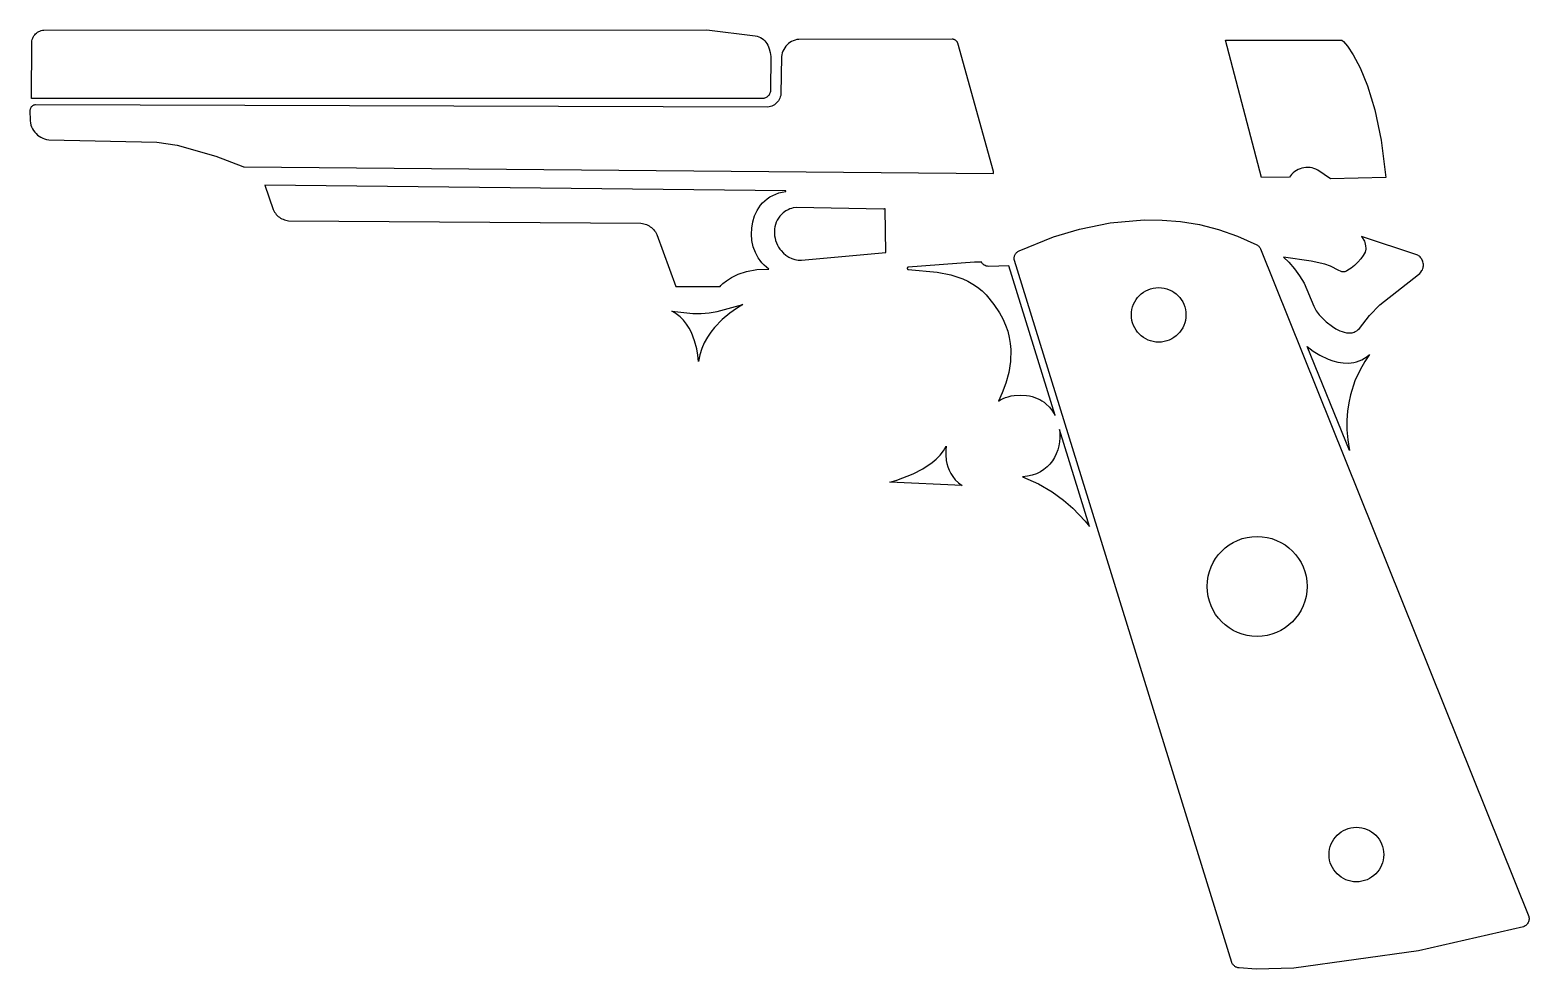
# Model space of a CAD drawing. Header units: metres. Extents: x 15 to 152, y -144 to -59.
import ezdxf

# ---------------------------------------------------------------- set-up
doc = ezdxf.new("R2010")
doc.units = ezdxf.units.M

msp = doc.modelspace()

# ---------------------------------------------------------------- linework, layer by layer
for points in [[(99.38385, -59.654186), (85.402928, -59.66333), (85.227414, -59.69), (85.057996, -59.73318), (84.895436, -59.792362), (84.74075, -59.866276), (84.5947, -59.954414), (84.458302, -60.05576), (84.332318, -60.169298), (84.21751, -60.294266), (84.114894, -60.429902), (84.025486, -60.57519), (83.950048, -60.729114), (83.889596, -60.891166), (83.844638, -61.060076), (83.816444, -61.235336), (83.7692, -64.656462), (83.747864, -64.788542), (83.713828, -64.915796), (83.667854, -65.037716), (83.610704, -65.15354), (83.542886, -65.26276), (83.465162, -65.364614), (83.378294, -65.45834), (83.28279, -65.54343), (83.179412, -65.619122), (83.068922, -65.684908), (82.951828, -65.740026), (82.828892, -65.783714), (82.700876, -65.815464), (82.568288, -65.834514), (15.77975, -65.632076), (15.72514, -65.640204), (15.672308, -65.653666), (15.621762, -65.671954), (15.573502, -65.695068), (15.528036, -65.7225), (15.485618, -65.75425), (15.446502, -65.78981), (15.410942, -65.828926), (15.379192, -65.871344), (15.351506, -65.91681), (15.328392, -65.964816), (15.30985, -66.015362), (15.296134, -66.068194), (15.287752, -66.122804), (15.294864, -67.098418), (15.32382, -67.287648), (15.371064, -67.470782), (15.43558, -67.646804), (15.516098, -67.814444), (15.611856, -67.97294), (15.721838, -68.121276), (15.845282, -68.258436), (15.980918, -68.383658), (16.127984, -68.495672), (16.28521, -68.593462), (16.451834, -68.676266), (16.62684, -68.742814), (16.809212, -68.792344), (16.998188, -68.82384), (26.870152, -69.03212), (28.704032, -69.321172), (32.23514, -70.309232), (34.68751, -71.26732), (34.748724, -71.280528), (34.811208, -71.286624), (103.15575, -71.880476), (103.15575, -71.709788), (99.898454, -60.012834), (99.880928, -59.970924), (99.860354, -59.931046), (99.836732, -59.8932), (99.810316, -59.85764), (99.781106, -59.82462), (99.74961, -59.79414), (99.715828, -59.7662), (99.67976, -59.741054), (99.641914, -59.718702), (99.60229, -59.699398), (99.560888, -59.683396), (99.518216, -59.670696), (99.474274, -59.661552), (99.429316, -59.655964), (99.383342, -59.653932)], [(15.439644, -65.060068), (15.445994, -59.911996), (15.464536, -59.79033), (15.494762, -59.672728), (15.53591, -59.559952), (15.587472, -59.452764), (15.64894, -59.351672), (15.719552, -59.257184), (15.7988, -59.170062), (15.885922, -59.090814), (15.98041, -59.020202), (16.081502, -58.958734), (16.18869, -58.907172), (16.301466, -58.866024), (16.419068, -58.835798), (16.540734, -58.817256), (77.018388, -58.810906), (81.41081, -59.340242), (81.59242, -59.377326), (81.760314, -59.431174), (81.914746, -59.501024), (82.05597, -59.585606), (82.184494, -59.684158), (82.300572, -59.795918), (82.404458, -59.919616), (82.496406, -60.05449), (82.576924, -60.199524), (82.646266, -60.353702), (82.704686, -60.516008), (82.790538, -60.861702), (82.836766, -61.228986), (82.823558, -64.34836), (82.813398, -64.426592), (82.795618, -64.502284), (82.770472, -64.574928), (82.738722, -64.644016), (82.700368, -64.709294), (82.656172, -64.770254), (82.606134, -64.826642), (82.551016, -64.87795), (82.491072, -64.92367), (82.42681, -64.963548), (82.358484, -64.997076), (82.286602, -65.024), (82.211418, -65.043558), (82.13344, -65.05575), (15.43939, -65.059814)], [(138.92784, -72.266048), (133.881622, -72.37349), (132.73405, -71.587614), (132.562092, -71.502524), (132.385054, -71.435722), (132.20446, -71.3867), (132.021326, -71.355458), (131.837176, -71.341996), (131.65328, -71.345806), (131.470654, -71.366888), (131.290822, -71.404734), (131.115054, -71.459344), (130.94462, -71.530464), (130.78079, -71.61784), (130.624834, -71.721472), (130.478022, -71.841106), (130.341624, -71.976234), (130.145282, -72.222868), (127.589788, -72.244458), (124.304298, -59.746642), (134.93369, -59.746642), (135.06831, -59.873388), (135.431022, -60.292742), (135.95985, -61.063886), (136.592818, -62.246002), (137.26795, -63.898018), (137.923524, -66.07937), (138.497564, -68.848986), (138.928094, -72.266048)], [(84.223352, -73.538334), (84.230718, -73.477628), (36.698174, -72.966834), (37.46627, -75.179428), (37.523928, -75.298808), (37.589968, -75.412346), (37.664136, -75.519534), (37.745924, -75.620118), (37.834824, -75.713844), (37.930328, -75.800458), (38.031928, -75.879452), (38.139116, -75.950572), (38.251638, -76.01331), (38.368732, -76.067412), (38.490144, -76.112624), (38.615366, -76.148692), (38.74389, -76.175108), (38.875208, -76.191618), (70.999604, -76.426568), (71.133462, -76.443078), (71.264526, -76.469494), (71.392288, -76.505562), (71.516494, -76.551028), (71.636382, -76.605384), (71.751444, -76.668376), (71.861426, -76.73975), (71.96582, -76.819252), (72.064118, -76.906374), (72.155812, -77.000862), (72.240648, -77.102208), (72.317864, -77.210158), (72.387206, -77.324458), (72.448166, -77.444854), (74.192384, -82.17662), (78.24216, -82.17662), (78.301596, -82.10677), (78.485238, -81.922874), (78.801722, -81.663794), (79.259684, -81.368392), (79.867506, -81.075276), (80.63357, -80.823308), (81.566512, -80.65135), (82.674714, -80.598264), (82.445098, -80.428592), (82.233262, -80.241394), (82.039206, -80.038194), (81.863184, -79.820262), (81.704942, -79.589122), (81.56448, -79.346044), (81.441798, -79.092552), (81.250282, -78.560168), (81.130394, -78.003146), (81.082134, -77.43317), (81.105756, -76.861162), (81.20126, -76.298806), (81.3689, -75.757532), (81.479898, -75.498198), (81.60893, -75.248516), (81.755996, -75.009756), (81.921096, -74.783442), (82.10423, -74.570844), (82.305652, -74.373486), (82.525108, -74.192638), (82.762598, -74.029824), (83.018376, -73.886568), (83.292188, -73.76414), (83.584288, -73.664064), (83.894676, -73.587864), (84.223098, -73.53681)], [(93.128338, -75.14336), (85.205824, -74.97699), (84.883244, -75.028552), (84.725764, -75.070716), (84.57184, -75.12431), (84.422234, -75.190096), (84.2137, -75.307952), (83.980782, -75.478894), (83.87715, -75.571096), (83.67903, -75.783694), (83.549236, -75.959208), (83.439254, -76.143866), (83.348576, -76.336398), (83.276948, -76.535534), (83.224116, -76.740004), (83.19008, -76.948538), (83.174332, -77.159866), (83.176872, -77.372464), (83.197192, -77.585316), (83.235292, -77.797152), (83.290918, -78.006702), (83.363562, -78.212442), (83.453224, -78.413356), (83.55965, -78.60792), (83.682586, -78.795118), (83.779614, -78.92034), (83.993482, -79.14767), (84.230972, -79.34325), (84.489036, -79.505556), (84.764118, -79.63281), (85.052916, -79.723488), (85.352128, -79.77632), (85.658452, -79.789528), (93.345, -79.102712), (93.268292, -75.130914), (93.267276, -75.128374), (93.265498, -75.126088), (93.263212, -75.12431), (93.260164, -75.122786), (93.256608, -75.12177), (93.252544, -75.121008), (93.242892, -75.1205), (93.21927, -75.122278), (93.128592, -75.142852)], [(105.492296, -78.92923), (108.63326, -77.653896), (111.005366, -76.953364), (113.787936, -76.39685), (116.88826, -76.123292), (118.528592, -76.136246), (120.213628, -76.27239), (121.93143, -76.548742), (123.670822, -76.983082), (125.419866, -77.592682), (127.167132, -78.395068), (127.228854, -78.430882), (127.28702, -78.47203), (127.341122, -78.518004), (127.390906, -78.56855), (127.435864, -78.623414), (127.475996, -78.682088), (127.511048, -78.744064), (151.966676, -139.597892), (151.985472, -139.682728), (151.99487, -139.767564), (151.995124, -139.851638), (151.986488, -139.934442), (151.96947, -140.015468), (151.944324, -140.093954), (151.911304, -140.169392), (151.870664, -140.24102), (151.822912, -140.308076), (151.768048, -140.370052), (151.706834, -140.42644), (151.63927, -140.476478), (151.56561, -140.519404), (151.486362, -140.55471), (141.906244, -142.748), (130.543554, -144.332198), (127.097282, -144.397476), (125.55093, -144.2974), (125.49124, -144.289272), (125.43282, -144.276826), (125.376178, -144.260316), (125.32106, -144.239996), (125.267974, -144.215866), (125.21692, -144.187926), (125.168152, -144.15643), (125.121924, -144.121632), (125.078236, -144.083532), (125.037342, -144.042384), (124.999496, -143.998442), (124.964952, -143.951452), (124.93371, -143.901922), (124.906024, -143.849852), (124.882148, -143.795242), (105.06202, -79.810864), (105.050082, -79.739744), (105.044748, -79.668624), (105.045764, -79.598012), (105.052876, -79.528416), (105.066084, -79.46009), (105.085134, -79.393288), (105.109772, -79.328518), (105.139998, -79.266288), (105.175558, -79.206852), (105.216198, -79.150464), (105.261918, -79.097632), (105.312464, -79.04861), (105.367836, -79.003906), (105.42778, -78.964028), (105.492042, -78.92923)], [(142.324328, -79.952596), (142.296642, -79.868268), (142.262098, -79.78648), (142.22095, -79.70774), (142.173452, -79.63281), (142.119858, -79.562198), (142.060168, -79.496412), (141.994636, -79.436214), (141.923516, -79.382366), (141.841982, -79.33309), (141.756384, -79.292196), (136.72693, -77.645006), (136.980676, -78.069694), (137.027158, -78.183486), (137.06475, -78.321408), (137.092182, -78.493874), (137.108438, -78.711552), (137.107676, -78.777846), (137.099802, -78.846426), (137.085324, -78.917038), (137.037572, -79.063088), (136.967214, -79.214472), (136.877044, -79.369158), (136.647682, -79.681578), (136.371076, -79.986124), (136.06907, -80.268318), (135.763, -80.513682), (135.47471, -80.707484), (135.344154, -80.780636), (135.251952, -80.823816), (135.188452, -80.84312), (135.12419, -80.853534), (135.059166, -80.85582), (134.993634, -80.85074), (134.927848, -80.839056), (134.795514, -80.799178), (134.663434, -80.742282), (133.899656, -80.34528), (133.362954, -80.15732), (132.139944, -79.88046), (129.593086, -79.516224), (130.091434, -79.982568), (130.599434, -80.568038), (131.078224, -81.22031), (131.48945, -81.887568), (132.362194, -83.987386), (132.588762, -84.396072), (132.863082, -84.769452), (133.180074, -85.117178), (133.489192, -85.4075), (134.074916, -85.850476), (134.389876, -86.040722), (134.742936, -86.21776), (134.94131, -86.2965), (135.145018, -86.359746), (135.35152, -86.403434), (135.558022, -86.4235), (135.660638, -86.4235), (135.762238, -86.41588), (135.862568, -86.400386), (135.96112, -86.37651), (136.057894, -86.343744), (136.152382, -86.30158), (136.289288, -86.2203), (136.412986, -86.123526), (136.525762, -86.014306), (137.441178, -84.833968), (138.376914, -83.856068), (141.927072, -81.102708), (142.041626, -80.990186), (142.143988, -80.869028), (142.23111, -80.73771), (142.26794, -80.66786), (142.313914, -80.556354), (142.337028, -80.477614), (142.353284, -80.397604), (142.362682, -80.316578), (142.365476, -80.23479), (142.361666, -80.153002), (142.351506, -80.071722), (142.324582, -79.95158)], [(103.70566, -84.576412), (104.016302, -85.139784), (104.265984, -85.70468), (104.458516, -86.269068), (104.598216, -86.830916), (104.688894, -87.388192), (104.734614, -87.938864), (104.706928, -89.012776), (104.547416, -90.036142), (104.288336, -90.993214), (103.961692, -91.867736), (103.599488, -92.643706), (103.599742, -92.64396), (103.599996, -92.644214), (103.807006, -92.519754), (104.026462, -92.408756), (104.258364, -92.31249), (104.502966, -92.231718), (104.760014, -92.167202), (105.030016, -92.119958), (105.608374, -92.081096), (106.172, -92.117418), (106.435652, -92.161614), (106.687366, -92.222066), (106.926888, -92.298012), (107.154472, -92.388944), (107.370118, -92.493846), (107.573826, -92.611956), (107.765342, -92.742766), (107.94492, -92.88526), (108.268262, -93.202506), (108.543852, -93.557598), (108.77169, -93.94444), (104.55402, -80.315816), (102.721918, -80.365346), (102.605332, -80.351122), (102.491794, -80.324706), (102.384606, -80.285336), (102.334568, -80.260444), (102.287324, -80.231996), (102.243382, -80.199738), (102.202996, -80.16367), (102.166674, -80.123792), (102.134924, -80.07985), (102.108254, -80.031844), (102.086918, -79.97952), (101.427788, -79.97952), (95.36811, -80.437228), (95.35795, -80.439514), (95.348552, -80.442562), (95.339662, -80.446626), (95.331534, -80.451198), (95.324168, -80.456532), (95.31731, -80.462628), (95.311214, -80.469232), (95.30588, -80.476344), (95.301054, -80.48371), (95.29699, -80.491584), (95.293688, -80.499712), (95.291148, -80.508094), (95.289116, -80.51673), (95.287846, -80.525366), (95.287338, -80.534002), (95.287592, -80.542638), (95.288354, -80.551274), (95.289878, -80.55991), (95.292164, -80.568292), (95.295212, -80.57642), (95.298768, -80.584294), (95.303086, -80.59166), (95.308166, -80.598518), (95.314008, -80.604868), (95.320612, -80.61071), (95.327724, -80.61579), (95.335598, -80.620362), (95.344234, -80.624172), (95.353632, -80.626966), (95.363792, -80.628998), (98.029268, -80.87614), (99.271074, -81.13141), (100.347018, -81.491074), (100.831396, -81.715356), (101.284532, -81.97215), (101.709982, -82.263488), (102.111048, -82.591402), (102.491286, -82.957924), (103.202486, -83.815682), (103.706422, -84.576412)], [(120.711214, -84.774024), (120.69826, -85.028532), (120.660668, -85.275674), (120.599454, -85.51418), (120.515634, -85.74278), (120.410732, -85.960458), (120.286018, -86.16569), (120.142762, -86.357206), (119.98198, -86.53399), (119.805196, -86.694772), (119.61368, -86.838028), (119.408448, -86.962742), (119.19077, -87.067644), (118.96217, -87.151464), (118.723664, -87.212678), (118.476522, -87.25027), (118.222014, -87.263224), (117.967506, -87.25027), (117.720364, -87.212678), (117.481858, -87.151464), (117.253258, -87.067644), (117.03558, -86.962742), (116.830348, -86.838028), (116.638832, -86.694772), (116.462048, -86.53399), (116.30152, -86.357206), (116.158264, -86.16569), (116.03355, -85.960458), (115.928648, -85.74278), (115.844828, -85.51418), (115.783614, -85.275674), (115.746022, -85.028532), (115.733068, -84.774024), (115.746022, -84.519516), (115.783614, -84.272374), (115.844828, -84.033868), (115.928648, -83.805268), (116.03355, -83.58759), (116.158264, -83.382358), (116.30152, -83.190842), (116.462048, -83.014058), (116.638832, -82.853276), (116.830348, -82.71002), (117.03558, -82.585306), (117.253258, -82.480404), (117.481858, -82.396584), (117.720364, -82.33537), (117.967506, -82.297778), (118.222014, -82.284824), (118.476522, -82.297778), (118.723664, -82.33537), (118.96217, -82.396584), (119.19077, -82.480404), (119.408448, -82.585306), (119.61368, -82.71002), (119.805196, -82.853276), (119.98198, -83.014058), (120.142762, -83.190842), (120.286018, -83.382358), (120.410732, -83.58759), (120.515634, -83.805268), (120.599454, -84.033868), (120.660668, -84.272374), (120.69826, -84.519516), (120.711214, -84.774024)], [(73.829164, -84.44611), (75.749404, -84.652866), (76.487274, -84.652104), (77.221588, -84.592922), (77.94879, -84.475828), (80.292702, -83.83651), (79.718916, -84.182966), (79.122524, -84.607908), (78.427072, -85.193124), (77.713078, -85.93328), (77.374242, -86.359746), (77.06106, -86.822788), (76.783438, -87.321898), (76.551536, -87.856314), (76.375514, -88.425274), (76.265278, -89.02827), (76.20508, -88.463374), (76.095352, -87.861648), (75.901804, -87.13978), (75.601576, -86.36762), (75.404218, -85.984334), (75.171554, -85.614764), (74.900536, -85.267292), (74.58837, -84.950808), (74.232262, -84.673948), (74.036936, -84.553044), (73.829418, -84.445348)], [(131.752086, -87.67064), (132.297678, -88.07958), (132.908802, -88.45423), (133.68274, -88.82126), (134.116064, -88.973406), (134.572248, -89.089738), (135.04545, -89.158572), (135.530082, -89.168732), (135.774684, -89.148158), (136.019794, -89.108788), (136.264904, -89.048844), (136.508998, -88.96731), (136.751568, -88.862408), (136.991852, -88.732868), (137.229088, -88.57742), (137.462514, -88.39454), (137.017252, -89.023952), (136.58469, -89.779348), (136.12241, -90.800682), (135.713216, -92.066872), (135.554212, -92.785184), (135.439658, -93.55709), (135.379714, -94.379542), (135.38454, -95.250254), (135.464804, -96.166432), (135.630666, -97.125536), (131.752848, -87.67064)], [(109.167676, -95.224092), (109.20222, -95.59798), (109.204252, -95.9739), (109.173518, -96.348042), (109.110272, -96.717358), (109.014514, -97.078292), (108.886244, -97.427542), (108.725462, -97.761552), (108.531914, -98.07702), (108.305854, -98.370644), (108.047282, -98.639122), (107.756198, -98.878898), (107.432602, -99.08667), (107.076494, -99.258882), (106.687874, -99.392486), (106.266742, -99.483672), (105.813098, -99.529392), (107.257342, -100.178362), (108.502196, -100.904294), (109.549438, -101.656896), (110.401608, -102.385622), (111.528606, -103.570024), (111.900462, -104.054402), (109.167676, -95.224092)], [(93.701362, -100.03536), (94.34068, -99.850702), (95.835216, -99.268534), (96.704658, -98.815144), (97.549716, -98.246692), (97.938082, -97.917508), (98.290634, -97.55759), (98.597466, -97.16643), (98.730562, -96.958912), (98.848418, -96.743266), (98.80346, -97.119186), (98.797872, -97.532444), (98.848418, -98.045524), (98.905314, -98.327718), (98.98888, -98.620834), (99.10318, -98.919792), (99.252532, -99.220274), (99.441254, -99.517454), (99.67341, -99.806506), (99.953318, -100.082858), (100.285296, -100.341684), (93.700854, -100.035868)], [(131.751832, -109.525308), (131.72821, -109.991144), (131.659122, -110.443518), (131.546854, -110.880144), (131.393692, -111.298736), (131.201922, -111.697008), (130.97383, -112.072674), (130.711702, -112.423448), (130.41757, -112.747044), (130.093974, -113.041176), (129.7432, -113.303558), (129.367534, -113.53165), (128.969262, -113.72342), (128.55067, -113.876582), (128.114044, -113.98885), (127.66167, -114.057938), (127.195834, -114.08156), (126.729998, -114.057938), (126.277624, -113.98885), (125.840998, -113.876582), (125.422406, -113.72342), (125.024134, -113.53165), (124.648468, -113.303558), (124.297694, -113.041176), (123.974098, -112.747044), (123.679966, -112.423448), (123.417584, -112.072674), (123.189492, -111.697008), (122.997722, -111.298736), (122.84456, -110.880144), (122.732292, -110.443518), (122.663204, -109.991144), (122.639582, -109.525308), (122.663204, -109.059472), (122.732292, -108.607098), (122.84456, -108.170472), (122.997722, -107.75188), (123.189492, -107.353608), (123.417584, -106.977942), (123.679966, -106.627168), (123.974098, -106.303572), (124.297694, -106.00944), (124.648468, -105.747058), (125.024134, -105.518966), (125.422406, -105.327196), (125.840998, -105.174034), (126.277624, -105.061766), (126.729998, -104.992678), (127.195834, -104.969056), (127.66167, -104.992678), (128.114044, -105.061766), (128.55067, -105.174034), (128.969262, -105.327196), (129.367534, -105.518966), (129.7432, -105.747058), (130.093974, -106.00944), (130.41757, -106.303572), (130.711702, -106.627168), (130.97383, -106.977942), (131.201922, -107.353608), (131.393692, -107.75188), (131.546854, -108.170472), (131.659122, -108.607098), (131.72821, -109.059472), (131.751832, -109.525308)], [(138.741912, -133.965696), (138.728958, -134.220204), (138.691366, -134.467346), (138.630152, -134.705852), (138.546332, -134.934452), (138.44143, -135.15213), (138.316716, -135.357362), (138.17346, -135.548878), (138.012678, -135.725662), (137.835894, -135.886444), (137.644378, -136.0297), (137.439146, -136.154414), (137.221468, -136.259316), (136.992868, -136.343136), (136.754362, -136.404604), (136.50722, -136.442196), (136.252712, -136.45515), (135.998204, -136.442196), (135.751062, -136.404604), (135.512556, -136.343136), (135.283956, -136.259316), (135.066278, -136.154414), (134.861046, -136.0297), (134.66953, -135.886444), (134.492746, -135.725662), (134.331964, -135.548878), (134.188708, -135.357362), (134.063994, -135.15213), (133.959092, -134.934452), (133.875272, -134.705852), (133.814058, -134.467346), (133.776466, -134.220204), (133.763512, -133.965696), (133.776466, -133.711188), (133.814058, -133.464046), (133.875272, -133.22554), (133.959092, -132.99694), (134.063994, -132.779262), (134.188708, -132.57403), (134.331964, -132.382514), (134.492746, -132.20573), (134.66953, -132.045202), (134.861046, -131.901946), (135.066278, -131.777232), (135.283956, -131.67233), (135.512556, -131.58851), (135.751062, -131.527296), (135.998204, -131.489704), (136.252712, -131.47675), (136.50722, -131.489704), (136.754362, -131.527296), (136.992868, -131.58851), (137.221468, -131.67233), (137.439146, -131.777232), (137.644378, -131.901946), (137.835894, -132.045202), (138.012678, -132.20573), (138.17346, -132.382514), (138.316716, -132.57403), (138.44143, -132.779262), (138.546332, -132.99694), (138.630152, -133.22554), (138.691366, -133.464046), (138.728958, -133.711188), (138.741912, -133.965696)]]:
    msp.add_lwpolyline(points)

doc.saveas('drawing.dxf')
